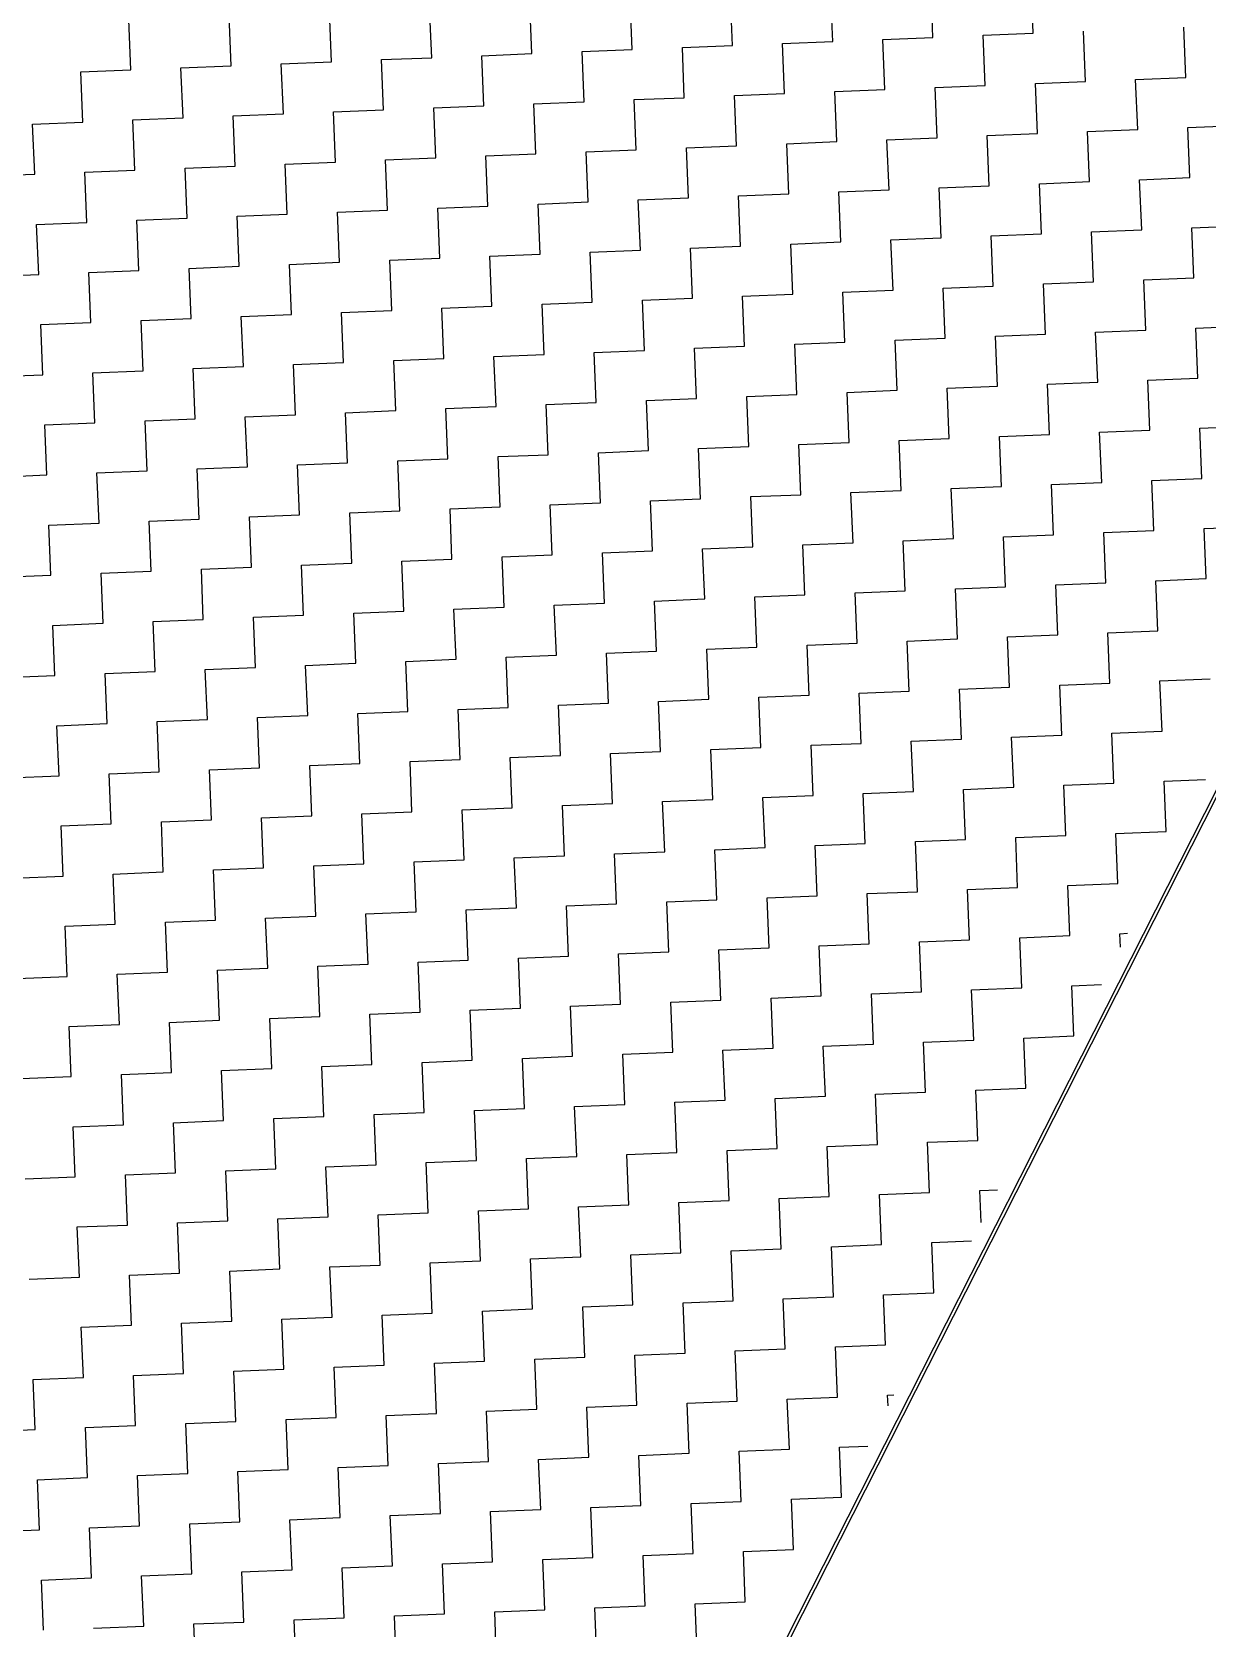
# Model space of a CAD drawing. Header units: metres. Extents: x 281802 to 284768, y 2076477 to 2081449.
# Drawn here: x 282325 to 282425.8, y 2076777.3 to 2076914.1 of the extents above; entities that cross this region are included whole.
import ezdxf

# ---------------------------------------------------------------- set-up
doc = ezdxf.new("R2010")
doc.units = ezdxf.units.M
doc.layers.add('POLY_HATCH', color=12, linetype='Continuous')
doc.layers.add('V_BOUND_LINE', color=7, linetype='Continuous')

msp = doc.modelspace()

# ---------------------------------------------------------------- linework, layer by layer
at = {"layer": 'POLY_HATCH'}
msp.add_line((282373.25, 2076743.25), (282539.94, 2077072.24), dxfattribs=at)
at = {"layer": 'POLY_HATCH', "linetype": 'Continuous'}
for p, q in [((282410.89, 2076914.02), (282410.72, 2076918.32)), ((282376.5, 2076912.63), (282376.33, 2076916.93)), ((282385.1, 2076912.98), (282384.93, 2076917.27)), ((282393.7, 2076913.32), (282393.52, 2076917.62)), ((282402.29, 2076913.67), (282402.12, 2076917.97)), ((282342.11, 2076911.23), (282341.94, 2076915.53)), ((282350.71, 2076911.58), (282350.54, 2076915.88)), ((282359.31, 2076911.93), (282359.13, 2076916.23)), ((282367.9, 2076912.28), (282367.73, 2076916.58)), ((282333.52, 2076910.88), (282333.34, 2076915.18)), ((282415.36, 2076909.9), (282415.19, 2076914.19)), ((282423.96, 2076910.24), (282423.79, 2076914.54)), ((282380.8, 2076912.8), (282385.1, 2076912.98)), ((282380.97, 2076908.5), (282380.8, 2076912.8)), ((282389.4, 2076913.15), (282393.7, 2076913.32)), ((282389.57, 2076908.85), (282389.4, 2076913.15)), ((282398, 2076913.5), (282402.29, 2076913.67)), ((282398.17, 2076909.2), (282398, 2076913.5)), ((282406.59, 2076913.85), (282410.89, 2076914.02)), ((282406.77, 2076909.55), (282406.59, 2076913.85)), ((282346.41, 2076911.41), (282350.71, 2076911.58)), ((282346.59, 2076907.11), (282346.41, 2076911.41)), ((282355.01, 2076911.76), (282359.31, 2076911.93)), ((282355.18, 2076907.46), (282355.01, 2076911.76)), ((282363.61, 2076912.1), (282367.9, 2076912.28)), ((282363.78, 2076907.81), (282363.61, 2076912.1)), ((282372.2, 2076912.45), (282376.5, 2076912.63)), ((282372.38, 2076908.15), (282372.2, 2076912.45)), ((282329.22, 2076910.71), (282333.52, 2076910.88)), ((282329.39, 2076906.41), (282329.22, 2076910.71)), ((282337.81, 2076911.06), (282342.11, 2076911.23)), ((282337.99, 2076906.76), (282337.81, 2076911.06)), ((282419.66, 2076910.07), (282423.96, 2076910.24)), ((282419.84, 2076905.77), (282419.66, 2076910.07)), ((282385.27, 2076908.68), (282389.57, 2076908.85)), ((282385.45, 2076904.38), (282385.27, 2076908.68)), ((282393.87, 2076909.02), (282398.17, 2076909.2)), ((282394.04, 2076904.73), (282393.87, 2076909.02)), ((282402.47, 2076909.37), (282406.77, 2076909.55)), ((282402.64, 2076905.07), (282402.47, 2076909.37)), ((282411.07, 2076909.72), (282415.36, 2076909.9)), ((282411.24, 2076905.42), (282411.07, 2076909.72)), ((282350.88, 2076907.28), (282355.18, 2076907.46)), ((282351.06, 2076902.98), (282350.88, 2076907.28)), ((282359.48, 2076907.63), (282363.78, 2076907.81)), ((282359.66, 2076903.33), (282359.48, 2076907.63)), ((282368.08, 2076907.98), (282372.38, 2076908.15)), ((282368.25, 2076903.68), (282368.08, 2076907.98)), ((282376.68, 2076908.33), (282380.97, 2076908.5)), ((282376.85, 2076904.03), (282376.68, 2076908.33)), ((282325.09, 2076906.24), (282329.39, 2076906.41)), ((282325.27, 2076901.94), (282325.09, 2076906.24)), ((282333.69, 2076906.59), (282337.99, 2076906.76)), ((282333.86, 2076902.29), (282333.69, 2076906.59)), ((282342.29, 2076906.93), (282346.59, 2076907.11)), ((282342.46, 2076902.64), (282342.29, 2076906.93)), ((282424.14, 2076905.95), (282428.43, 2076906.12)), ((282424.31, 2076901.65), (282424.14, 2076905.95)), ((282389.75, 2076904.55), (282394.04, 2076904.73)), ((282389.92, 2076900.25), (282389.75, 2076904.55)), ((282398.34, 2076904.9), (282402.64, 2076905.07)), ((282398.52, 2076900.6), (282398.34, 2076904.9)), ((282406.94, 2076905.25), (282411.24, 2076905.42)), ((282407.12, 2076900.95), (282406.94, 2076905.25)), ((282415.54, 2076905.6), (282419.84, 2076905.77)), ((282415.71, 2076901.3), (282415.54, 2076905.6)), ((282355.36, 2076903.16), (282359.66, 2076903.33)), ((282355.53, 2076898.86), (282355.36, 2076903.16)), ((282363.95, 2076903.51), (282368.25, 2076903.68)), ((282364.13, 2076899.21), (282363.95, 2076903.51)), ((282372.55, 2076903.86), (282376.85, 2076904.03)), ((282372.73, 2076899.56), (282372.55, 2076903.86)), ((282381.15, 2076904.2), (282385.45, 2076904.38)), ((282381.32, 2076899.9), (282381.15, 2076904.2)), ((282320.97, 2076901.77), (282325.27, 2076901.94)), ((282329.57, 2076902.11), (282333.86, 2076902.29)), ((282329.74, 2076897.81), (282329.57, 2076902.11)), ((282338.16, 2076902.46), (282342.46, 2076902.64)), ((282338.34, 2076898.16), (282338.16, 2076902.46)), ((282346.76, 2076902.81), (282351.06, 2076902.98)), ((282346.93, 2076898.51), (282346.76, 2076902.81)), ((282394.22, 2076900.43), (282398.52, 2076900.6)), ((282394.39, 2076896.13), (282394.22, 2076900.43)), ((282402.82, 2076900.78), (282407.12, 2076900.95)), ((282402.99, 2076896.48), (282402.82, 2076900.78)), ((282411.41, 2076901.12), (282415.71, 2076901.3)), ((282411.59, 2076896.83), (282411.41, 2076901.12)), ((282420.01, 2076901.47), (282424.31, 2076901.65)), ((282420.19, 2076897.17), (282420.01, 2076901.47)), ((282359.83, 2076899.03), (282364.13, 2076899.21)), ((282360, 2076894.74), (282359.83, 2076899.03)), ((282368.43, 2076899.38), (282372.73, 2076899.56)), ((282368.6, 2076895.08), (282368.43, 2076899.38)), ((282377.02, 2076899.73), (282381.32, 2076899.9)), ((282377.2, 2076895.43), (282377.02, 2076899.73)), ((282385.62, 2076900.08), (282389.92, 2076900.25)), ((282385.8, 2076895.78), (282385.62, 2076900.08)), ((282325.44, 2076897.64), (282329.74, 2076897.81)), ((282325.62, 2076893.34), (282325.44, 2076897.64)), ((282334.04, 2076897.99), (282338.34, 2076898.16)), ((282334.21, 2076893.69), (282334.04, 2076897.99)), ((282342.64, 2076898.34), (282346.93, 2076898.51)), ((282342.81, 2076894.04), (282342.64, 2076898.34)), ((282351.23, 2076898.69), (282355.53, 2076898.86)), ((282351.41, 2076894.39), (282351.23, 2076898.69)), ((282398.69, 2076896.3), (282402.99, 2076896.48)), ((282398.87, 2076892), (282398.69, 2076896.3)), ((282407.29, 2076896.65), (282411.59, 2076896.83)), ((282407.46, 2076892.35), (282407.29, 2076896.65)), ((282415.89, 2076897), (282420.19, 2076897.17)), ((282416.06, 2076892.7), (282415.89, 2076897)), ((282424.48, 2076897.35), (282428.78, 2076897.52)), ((282424.66, 2076893.05), (282424.48, 2076897.35)), ((282364.3, 2076894.91), (282368.6, 2076895.08)), ((282364.48, 2076890.61), (282364.3, 2076894.91)), ((282372.9, 2076895.26), (282377.2, 2076895.43)), ((282373.07, 2076890.96), (282372.9, 2076895.26)), ((282381.5, 2076895.61), (282385.8, 2076895.78)), ((282381.67, 2076891.31), (282381.5, 2076895.61)), ((282390.09, 2076895.95), (282394.39, 2076896.13)), ((282390.27, 2076891.66), (282390.09, 2076895.95)), ((282329.91, 2076893.52), (282334.21, 2076893.69)), ((282330.09, 2076889.22), (282329.91, 2076893.52)), ((282338.51, 2076893.86), (282342.81, 2076894.04)), ((282338.69, 2076889.57), (282338.51, 2076893.86)), ((282347.11, 2076894.21), (282351.41, 2076894.39)), ((282347.28, 2076889.91), (282347.11, 2076894.21)), ((282355.71, 2076894.56), (282360, 2076894.74)), ((282355.88, 2076890.26), (282355.71, 2076894.56)), ((282321.32, 2076893.17), (282325.62, 2076893.34)), ((282403.16, 2076892.18), (282407.46, 2076892.35)), ((282403.34, 2076887.88), (282403.16, 2076892.18)), ((282411.76, 2076892.53), (282416.06, 2076892.7)), ((282411.94, 2076888.23), (282411.76, 2076892.53)), ((282420.36, 2076892.88), (282424.66, 2076893.05)), ((282420.53, 2076888.58), (282420.36, 2076892.88)), ((282368.78, 2076890.79), (282373.07, 2076890.96)), ((282368.95, 2076886.49), (282368.78, 2076890.79)), ((282377.37, 2076891.13), (282381.67, 2076891.31)), ((282377.55, 2076886.83), (282377.37, 2076891.13)), ((282385.97, 2076891.48), (282390.27, 2076891.66)), ((282386.14, 2076887.18), (282385.97, 2076891.48)), ((282394.57, 2076891.83), (282398.87, 2076892)), ((282394.74, 2076887.53), (282394.57, 2076891.83)), ((282334.39, 2076889.39), (282338.69, 2076889.57)), ((282342.98, 2076889.74), (282347.28, 2076889.91)), ((282343.16, 2076885.44), (282342.98, 2076889.74)), ((282351.58, 2076890.09), (282355.88, 2076890.26)), ((282351.76, 2076885.79), (282351.58, 2076890.09)), ((282360.18, 2076890.44), (282364.48, 2076890.61)), ((282360.35, 2076886.14), (282360.18, 2076890.44)), ((282325.79, 2076889.04), (282330.09, 2076889.22)), ((282325.96, 2076884.74), (282325.79, 2076889.04)), ((282334.56, 2076885.09), (282334.39, 2076889.39)), ((282407.64, 2076888.05), (282411.94, 2076888.23)), ((282407.81, 2076883.76), (282407.64, 2076888.05)), ((282416.23, 2076888.4), (282420.53, 2076888.58)), ((282416.41, 2076884.1), (282416.23, 2076888.4)), ((282424.83, 2076888.75), (282429.13, 2076888.93)), ((282425.01, 2076884.45), (282424.83, 2076888.75)), ((282373.25, 2076886.66), (282377.55, 2076886.83)), ((282373.42, 2076882.36), (282373.25, 2076886.66)), ((282381.85, 2076887.01), (282386.14, 2076887.18)), ((282382.02, 2076882.71), (282381.85, 2076887.01)), ((282390.44, 2076887.36), (282394.74, 2076887.53)), ((282390.62, 2076883.06), (282390.44, 2076887.36)), ((282399.04, 2076887.71), (282403.34, 2076887.88)), ((282399.21, 2076883.41), (282399.04, 2076887.71)), ((282338.86, 2076885.27), (282343.16, 2076885.44)), ((282347.46, 2076885.62), (282351.76, 2076885.79)), ((282347.63, 2076881.32), (282347.46, 2076885.62)), ((282356.05, 2076885.96), (282360.35, 2076886.14)), ((282356.23, 2076881.67), (282356.05, 2076885.96)), ((282364.65, 2076886.31), (282368.95, 2076886.49)), ((282364.83, 2076882.01), (282364.65, 2076886.31)), ((282321.67, 2076884.57), (282325.96, 2076884.74)), ((282330.26, 2076884.92), (282334.56, 2076885.09)), ((282330.44, 2076880.62), (282330.26, 2076884.92)), ((282339.03, 2076880.97), (282338.86, 2076885.27)), ((282412.11, 2076883.93), (282416.41, 2076884.1)), ((282412.28, 2076879.63), (282412.11, 2076883.93)), ((282420.71, 2076884.28), (282425.01, 2076884.45)), ((282420.88, 2076879.98), (282420.71, 2076884.28)), ((282377.72, 2076882.54), (282382.02, 2076882.71)), ((282386.32, 2076882.88), (282390.62, 2076883.06)), ((282386.49, 2076878.59), (282386.32, 2076882.88)), ((282394.92, 2076883.23), (282399.21, 2076883.41)), ((282395.09, 2076878.93), (282394.92, 2076883.23)), ((282403.51, 2076883.58), (282407.81, 2076883.76)), ((282403.69, 2076879.28), (282403.51, 2076883.58)), ((282343.33, 2076881.14), (282347.63, 2076881.32)), ((282351.93, 2076881.49), (282356.23, 2076881.67)), ((282352.1, 2076877.19), (282351.93, 2076881.49)), ((282360.53, 2076881.84), (282364.83, 2076882.01)), ((282360.7, 2076877.54), (282360.53, 2076881.84)), ((282369.12, 2076882.19), (282373.42, 2076882.36)), ((282369.3, 2076877.89), (282369.12, 2076882.19)), ((282377.9, 2076878.24), (282377.72, 2076882.54)), ((282326.14, 2076880.45), (282330.44, 2076880.62)), ((282326.31, 2076876.15), (282326.14, 2076880.45)), ((282334.74, 2076880.79), (282339.03, 2076880.97)), ((282334.91, 2076876.5), (282334.74, 2076880.79)), ((282343.51, 2076876.84), (282343.33, 2076881.14)), ((282416.58, 2076879.81), (282420.88, 2076879.98)), ((282425.18, 2076880.15), (282429.48, 2076880.33)), ((282425.35, 2076875.86), (282425.18, 2076880.15)), ((282382.19, 2076878.41), (282386.49, 2076878.59)), ((282390.79, 2076878.76), (282395.09, 2076878.93)), ((282390.97, 2076874.46), (282390.79, 2076878.76)), ((282399.39, 2076879.11), (282403.69, 2076879.28)), ((282399.56, 2076874.81), (282399.39, 2076879.11)), ((282407.99, 2076879.46), (282412.28, 2076879.63)), ((282408.16, 2076875.16), (282407.99, 2076879.46)), ((282416.76, 2076875.51), (282416.58, 2076879.81)), ((282347.81, 2076877.02), (282352.1, 2076877.19)), ((282356.4, 2076877.37), (282360.7, 2076877.54)), ((282356.58, 2076873.07), (282356.4, 2076877.37)), ((282365, 2076877.72), (282369.3, 2076877.89)), ((282365.17, 2076873.42), (282365, 2076877.72)), ((282373.6, 2076878.06), (282377.9, 2076878.24)), ((282373.77, 2076873.76), (282373.6, 2076878.06)), ((282382.37, 2076874.11), (282382.19, 2076878.41)), ((282322.01, 2076875.97), (282326.31, 2076876.15)), ((282330.61, 2076876.32), (282334.91, 2076876.5)), ((282330.79, 2076872.02), (282330.61, 2076876.32)), ((282339.21, 2076876.67), (282343.51, 2076876.84)), ((282339.38, 2076872.37), (282339.21, 2076876.67)), ((282347.98, 2076872.72), (282347.81, 2076877.02)), ((282421.06, 2076875.68), (282425.35, 2076875.86)), ((282386.67, 2076874.29), (282390.97, 2076874.46)), ((282395.26, 2076874.64), (282399.56, 2076874.81)), ((282395.44, 2076870.34), (282395.26, 2076874.64)), ((282403.86, 2076874.98), (282408.16, 2076875.16)), ((282404.04, 2076870.69), (282403.86, 2076874.98)), ((282412.46, 2076875.33), (282416.76, 2076875.51)), ((282412.63, 2076871.03), (282412.46, 2076875.33)), ((282421.23, 2076871.38), (282421.06, 2076875.68)), ((282352.28, 2076872.89), (282356.58, 2076873.07)), ((282360.88, 2076873.24), (282365.17, 2076873.42)), ((282361.05, 2076868.94), (282360.88, 2076873.24)), ((282369.47, 2076873.59), (282373.77, 2076873.76)), ((282369.65, 2076869.29), (282369.47, 2076873.59)), ((282378.07, 2076873.94), (282382.37, 2076874.11)), ((282378.24, 2076869.64), (282378.07, 2076873.94)), ((282386.84, 2076869.99), (282386.67, 2076874.29)), ((282326.49, 2076871.85), (282330.79, 2076872.02)), ((282326.66, 2076867.55), (282326.49, 2076871.85)), ((282335.08, 2076872.2), (282339.38, 2076872.37)), ((282335.26, 2076867.9), (282335.08, 2076872.2)), ((282343.68, 2076872.55), (282347.98, 2076872.72)), ((282343.86, 2076868.25), (282343.68, 2076872.55)), ((282352.45, 2076868.6), (282352.28, 2076872.89)), ((282425.53, 2076871.56), (282429.83, 2076871.73)), ((282391.14, 2076870.16), (282395.44, 2076870.34)), ((282399.74, 2076870.51), (282404.04, 2076870.69)), ((282399.91, 2076866.21), (282399.74, 2076870.51)), ((282408.33, 2076870.86), (282412.63, 2076871.03)), ((282408.51, 2076866.56), (282408.33, 2076870.86)), ((282416.93, 2076871.21), (282421.23, 2076871.38)), ((282417.11, 2076866.91), (282416.93, 2076871.21)), ((282425.7, 2076867.26), (282425.53, 2076871.56)), ((282356.75, 2076868.77), (282361.05, 2076868.94)), ((282365.35, 2076869.12), (282369.65, 2076869.29)), ((282365.52, 2076864.82), (282365.35, 2076869.12)), ((282373.95, 2076869.47), (282378.24, 2076869.64)), ((282374.12, 2076865.17), (282373.95, 2076869.47)), ((282382.54, 2076869.81), (282386.84, 2076869.99)), ((282382.72, 2076865.52), (282382.54, 2076869.81)), ((282391.31, 2076865.86), (282391.14, 2076870.16)), ((282322.36, 2076867.38), (282326.66, 2076867.55)), ((282330.96, 2076867.72), (282335.26, 2076867.9)), ((282331.13, 2076863.43), (282330.96, 2076867.72)), ((282339.56, 2076868.07), (282343.86, 2076868.25)), ((282339.73, 2076863.77), (282339.56, 2076868.07)), ((282348.15, 2076868.42), (282352.45, 2076868.6)), ((282348.33, 2076864.12), (282348.15, 2076868.42)), ((282356.93, 2076864.47), (282356.75, 2076868.77)), ((282395.61, 2076866.04), (282399.91, 2076866.21)), ((282404.21, 2076866.39), (282408.51, 2076866.56)), ((282404.38, 2076862.09), (282404.21, 2076866.39)), ((282412.81, 2076866.74), (282417.11, 2076866.91)), ((282412.98, 2076862.44), (282412.81, 2076866.74)), ((282421.4, 2076867.08), (282425.7, 2076867.26)), ((282421.58, 2076862.79), (282421.4, 2076867.08)), ((282361.22, 2076864.65), (282365.52, 2076864.82)), ((282369.82, 2076864.99), (282374.12, 2076865.17)), ((282370, 2076860.69), (282369.82, 2076864.99)), ((282378.42, 2076865.34), (282382.72, 2076865.52)), ((282378.59, 2076861.04), (282378.42, 2076865.34)), ((282387.02, 2076865.69), (282391.31, 2076865.86)), ((282387.19, 2076861.39), (282387.02, 2076865.69)), ((282395.79, 2076861.74), (282395.61, 2076866.04)), ((282326.83, 2076863.25), (282331.13, 2076863.43)), ((282335.43, 2076863.6), (282339.73, 2076863.77)), ((282335.61, 2076859.3), (282335.43, 2076863.6)), ((282344.03, 2076863.95), (282348.33, 2076864.12)), ((282344.2, 2076859.65), (282344.03, 2076863.95)), ((282352.63, 2076864.3), (282356.93, 2076864.47)), ((282352.8, 2076860), (282352.63, 2076864.3)), ((282361.4, 2076860.35), (282361.22, 2076864.65)), ((282327.01, 2076858.95), (282326.83, 2076863.25)), ((282400.09, 2076861.91), (282404.38, 2076862.09)), ((282408.68, 2076862.26), (282412.98, 2076862.44)), ((282408.86, 2076857.96), (282408.68, 2076862.26)), ((282417.28, 2076862.61), (282421.58, 2076862.79)), ((282417.45, 2076858.31), (282417.28, 2076862.61)), ((282365.7, 2076860.52), (282370, 2076860.69)), ((282374.29, 2076860.87), (282378.59, 2076861.04)), ((282374.47, 2076856.57), (282374.29, 2076860.87)), ((282382.89, 2076861.22), (282387.19, 2076861.39)), ((282383.07, 2076856.92), (282382.89, 2076861.22)), ((282391.49, 2076861.57), (282395.79, 2076861.74)), ((282391.66, 2076857.27), (282391.49, 2076861.57)), ((282400.26, 2076857.62), (282400.09, 2076861.91)), ((282331.31, 2076859.13), (282335.61, 2076859.3)), ((282339.9, 2076859.48), (282344.2, 2076859.65)), ((282340.08, 2076855.18), (282339.9, 2076859.48)), ((282348.5, 2076859.82), (282352.8, 2076860)), ((282348.68, 2076855.53), (282348.5, 2076859.82)), ((282357.1, 2076860.17), (282361.4, 2076860.35)), ((282357.27, 2076855.87), (282357.1, 2076860.17)), ((282365.87, 2076856.22), (282365.7, 2076860.52)), ((282322.71, 2076858.78), (282327.01, 2076858.95)), ((282331.48, 2076854.83), (282331.31, 2076859.13)), ((282404.56, 2076857.79), (282408.86, 2076857.96)), ((282413.16, 2076858.14), (282417.45, 2076858.31)), ((282413.33, 2076853.84), (282413.16, 2076858.14)), ((282421.75, 2076858.49), (282426.05, 2076858.66)), ((282421.93, 2076854.19), (282421.75, 2076858.49)), ((282370.17, 2076856.4), (282374.47, 2076856.57)), ((282378.77, 2076856.74), (282383.07, 2076856.92)), ((282378.94, 2076852.45), (282378.77, 2076856.74)), ((282387.36, 2076857.09), (282391.66, 2076857.27)), ((282387.54, 2076852.79), (282387.36, 2076857.09)), ((282395.96, 2076857.44), (282400.26, 2076857.62)), ((282396.14, 2076853.14), (282395.96, 2076857.44)), ((282404.73, 2076853.49), (282404.56, 2076857.79)), ((282344.38, 2076855.35), (282348.68, 2076855.53)), ((282344.55, 2076851.05), (282344.38, 2076855.35)), ((282352.97, 2076855.7), (282357.27, 2076855.87)), ((282353.15, 2076851.4), (282352.97, 2076855.7)), ((282361.57, 2076856.05), (282365.87, 2076856.22)), ((282361.75, 2076851.75), (282361.57, 2076856.05)), ((282370.34, 2076852.1), (282370.17, 2076856.4)), ((282327.18, 2076854.65), (282331.48, 2076854.83)), ((282327.36, 2076850.36), (282327.18, 2076854.65)), ((282335.78, 2076855), (282340.08, 2076855.18)), ((282335.95, 2076850.7), (282335.78, 2076855)), ((282409.03, 2076853.67), (282413.33, 2076853.84)), ((282417.63, 2076854.01), (282421.93, 2076854.19)), ((282417.8, 2076849.72), (282417.63, 2076854.01)), ((282374.64, 2076852.27), (282378.94, 2076852.45)), ((282383.24, 2076852.62), (282387.54, 2076852.79)), ((282383.41, 2076848.32), (282383.24, 2076852.62)), ((282391.84, 2076852.97), (282396.14, 2076853.14)), ((282392.01, 2076848.67), (282391.84, 2076852.97)), ((282400.43, 2076853.32), (282404.73, 2076853.49)), ((282400.61, 2076849.02), (282400.43, 2076853.32)), ((282409.21, 2076849.37), (282409.03, 2076853.67)), ((282348.85, 2076851.23), (282353.15, 2076851.4)), ((282349.02, 2076846.93), (282348.85, 2076851.23)), ((282357.45, 2076851.58), (282361.75, 2076851.75)), ((282357.62, 2076847.28), (282357.45, 2076851.58)), ((282366.04, 2076851.92), (282370.34, 2076852.1)), ((282366.22, 2076847.62), (282366.04, 2076851.92)), ((282374.82, 2076847.97), (282374.64, 2076852.27)), ((282323.06, 2076850.18), (282327.36, 2076850.36)), ((282331.66, 2076850.53), (282335.95, 2076850.7)), ((282331.83, 2076846.23), (282331.66, 2076850.53)), ((282340.25, 2076850.88), (282344.55, 2076851.05)), ((282340.43, 2076846.58), (282340.25, 2076850.88)), ((282413.5, 2076849.54), (282417.8, 2076849.72)), ((282422.1, 2076849.89), (282425.65, 2076850.03)), ((282422.28, 2076845.59), (282422.1, 2076849.89)), ((282387.71, 2076848.5), (282392.01, 2076848.67)), ((282387.89, 2076844.2), (282387.71, 2076848.5)), ((282396.31, 2076848.84), (282400.61, 2076849.02)), ((282396.48, 2076844.55), (282396.31, 2076848.84)), ((282404.91, 2076849.19), (282409.21, 2076849.37)), ((282405.08, 2076844.89), (282404.91, 2076849.19)), ((282413.68, 2076845.24), (282413.5, 2076849.54)), ((282353.32, 2076847.1), (282357.62, 2076847.28)), ((282353.5, 2076842.8), (282353.32, 2076847.1)), ((282361.92, 2076847.45), (282366.22, 2076847.62)), ((282362.09, 2076843.15), (282361.92, 2076847.45)), ((282370.52, 2076847.8), (282374.82, 2076847.97)), ((282370.69, 2076843.5), (282370.52, 2076847.8)), ((282379.11, 2076848.15), (282383.41, 2076848.32)), ((282379.29, 2076843.85), (282379.11, 2076848.15)), ((282327.53, 2076846.06), (282331.83, 2076846.23)), ((282327.71, 2076841.76), (282327.53, 2076846.06)), ((282336.13, 2076846.41), (282340.43, 2076846.58)), ((282336.3, 2076842.11), (282336.13, 2076846.41)), ((282344.73, 2076846.75), (282349.02, 2076846.93)), ((282344.9, 2076842.46), (282344.73, 2076846.75)), ((282392.18, 2076844.37), (282396.48, 2076844.55)), ((282392.36, 2076840.07), (282392.18, 2076844.37)), ((282400.78, 2076844.72), (282405.08, 2076844.89)), ((282400.96, 2076840.42), (282400.78, 2076844.72)), ((282409.38, 2076845.07), (282413.68, 2076845.24)), ((282409.55, 2076840.77), (282409.38, 2076845.07)), ((282417.98, 2076845.42), (282422.28, 2076845.59)), ((282418.15, 2076841.12), (282417.98, 2076845.42)), ((282357.8, 2076842.98), (282362.09, 2076843.15)), ((282357.97, 2076838.68), (282357.8, 2076842.98)), ((282366.39, 2076843.33), (282370.69, 2076843.5)), ((282366.57, 2076839.03), (282366.39, 2076843.33)), ((282374.99, 2076843.67), (282379.29, 2076843.85)), ((282375.16, 2076839.38), (282374.99, 2076843.67)), ((282383.59, 2076844.02), (282387.89, 2076844.2)), ((282383.76, 2076839.72), (282383.59, 2076844.02)), ((282323.41, 2076841.58), (282327.71, 2076841.76)), ((282332, 2076841.93), (282336.3, 2076842.11)), ((282332.18, 2076837.63), (282332, 2076841.93)), ((282340.6, 2076842.28), (282344.9, 2076842.46)), ((282340.78, 2076837.98), (282340.6, 2076842.28)), ((282349.2, 2076842.63), (282353.5, 2076842.8)), ((282349.37, 2076838.33), (282349.2, 2076842.63)), ((282396.66, 2076840.25), (282400.96, 2076840.42)), ((282396.83, 2076835.95), (282396.66, 2076840.25)), ((282405.25, 2076840.6), (282409.55, 2076840.77)), ((282405.43, 2076836.3), (282405.25, 2076840.6)), ((282413.85, 2076840.94), (282418.15, 2076841.12)), ((282414.03, 2076836.65), (282413.85, 2076840.94)), ((282362.27, 2076838.85), (282366.57, 2076839.03)), ((282362.44, 2076834.55), (282362.27, 2076838.85)), ((282370.87, 2076839.2), (282375.16, 2076839.38)), ((282371.04, 2076834.9), (282370.87, 2076839.2)), ((282379.46, 2076839.55), (282383.76, 2076839.72)), ((282379.64, 2076835.25), (282379.46, 2076839.55)), ((282388.06, 2076839.9), (282392.36, 2076840.07)), ((282388.23, 2076835.6), (282388.06, 2076839.9)), ((282327.88, 2076837.46), (282332.18, 2076837.63)), ((282328.05, 2076833.16), (282327.88, 2076837.46)), ((282336.48, 2076837.81), (282340.78, 2076837.98)), ((282336.65, 2076833.51), (282336.48, 2076837.81)), ((282345.07, 2076838.16), (282349.37, 2076838.33)), ((282345.25, 2076833.86), (282345.07, 2076838.16)), ((282353.67, 2076838.51), (282357.97, 2076838.68)), ((282353.85, 2076834.21), (282353.67, 2076838.51)), ((282401.13, 2076836.12), (282405.43, 2076836.3)), ((282401.3, 2076831.82), (282401.13, 2076836.12)), ((282409.73, 2076836.47), (282414.03, 2076836.65)), ((282409.9, 2076832.17), (282409.73, 2076836.47)), ((282418.32, 2076836.82), (282418.97, 2076836.85)), ((282418.37, 2076835.67), (282418.32, 2076836.82)), ((282366.74, 2076834.73), (282371.04, 2076834.9)), ((282366.92, 2076830.43), (282366.74, 2076834.73)), ((282375.34, 2076835.08), (282379.64, 2076835.25)), ((282375.51, 2076830.78), (282375.34, 2076835.08)), ((282383.94, 2076835.43), (282388.23, 2076835.6)), ((282384.11, 2076831.13), (282383.94, 2076835.43)), ((282392.53, 2076835.77), (282396.83, 2076835.95)), ((282392.71, 2076831.48), (282392.53, 2076835.77)), ((282332.35, 2076833.34), (282336.65, 2076833.51)), ((282332.53, 2076829.04), (282332.35, 2076833.34)), ((282340.95, 2076833.68), (282345.25, 2076833.86)), ((282341.12, 2076829.39), (282340.95, 2076833.68)), ((282349.55, 2076834.03), (282353.85, 2076834.21)), ((282349.72, 2076829.73), (282349.55, 2076834.03)), ((282358.14, 2076834.38), (282362.44, 2076834.55)), ((282358.32, 2076830.08), (282358.14, 2076834.38)), ((282323.76, 2076832.99), (282328.05, 2076833.16)), ((282405.6, 2076832), (282409.9, 2076832.17)), ((282405.78, 2076827.7), (282405.6, 2076832)), ((282414.2, 2076832.35), (282416.74, 2076832.45)), ((282414.37, 2076828.05), (282414.2, 2076832.35)), ((282371.21, 2076830.6), (282375.51, 2076830.78)), ((282371.39, 2076826.31), (282371.21, 2076830.6)), ((282379.81, 2076830.95), (282384.11, 2076831.13)), ((282379.99, 2076826.65), (282379.81, 2076830.95)), ((282388.41, 2076831.3), (282392.71, 2076831.48)), ((282388.58, 2076827), (282388.41, 2076831.3)), ((282397.01, 2076831.65), (282401.3, 2076831.82)), ((282397.18, 2076827.35), (282397.01, 2076831.65)), ((282336.83, 2076829.21), (282341.12, 2076829.39)), ((282337, 2076824.91), (282336.83, 2076829.21)), ((282345.42, 2076829.56), (282349.72, 2076829.73)), ((282345.6, 2076825.26), (282345.42, 2076829.56)), ((282354.02, 2076829.91), (282358.32, 2076830.08)), ((282354.19, 2076825.61), (282354.02, 2076829.91)), ((282362.62, 2076830.26), (282366.92, 2076830.43)), ((282362.79, 2076825.96), (282362.62, 2076830.26)), ((282328.23, 2076828.86), (282332.53, 2076829.04)), ((282328.4, 2076824.56), (282328.23, 2076828.86)), ((282410.08, 2076827.87), (282414.37, 2076828.05)), ((282410.25, 2076823.58), (282410.08, 2076827.87)), ((282375.69, 2076826.48), (282379.99, 2076826.65)), ((282375.86, 2076822.18), (282375.69, 2076826.48)), ((282384.28, 2076826.83), (282388.58, 2076827)), ((282384.46, 2076822.53), (282384.28, 2076826.83)), ((282392.88, 2076827.18), (282397.18, 2076827.35)), ((282393.06, 2076822.88), (282392.88, 2076827.18)), ((282401.48, 2076827.53), (282405.78, 2076827.7)), ((282401.65, 2076823.23), (282401.48, 2076827.53)), ((282341.3, 2076825.09), (282345.6, 2076825.26)), ((282341.47, 2076820.79), (282341.3, 2076825.09)), ((282349.9, 2076825.44), (282354.19, 2076825.61)), ((282350.07, 2076821.14), (282349.9, 2076825.44)), ((282358.49, 2076825.78), (282362.79, 2076825.96)), ((282358.67, 2076821.48), (282358.49, 2076825.78)), ((282367.09, 2076826.13), (282371.39, 2076826.31)), ((282367.26, 2076821.83), (282367.09, 2076826.13)), ((282324.1, 2076824.39), (282328.4, 2076824.56)), ((282332.7, 2076824.74), (282337, 2076824.91)), ((282332.88, 2076820.44), (282332.7, 2076824.74)), ((282380.16, 2076822.36), (282384.46, 2076822.53)), ((282380.33, 2076818.06), (282380.16, 2076822.36)), ((282388.76, 2076822.7), (282393.06, 2076822.88)), ((282388.93, 2076818.41), (282388.76, 2076822.7)), ((282397.35, 2076823.05), (282401.65, 2076823.23)), ((282397.53, 2076818.75), (282397.35, 2076823.05)), ((282405.95, 2076823.4), (282410.25, 2076823.58)), ((282406.13, 2076819.1), (282405.95, 2076823.4)), ((282345.77, 2076820.96), (282350.07, 2076821.14)), ((282354.37, 2076821.31), (282358.67, 2076821.48)), ((282354.54, 2076817.01), (282354.37, 2076821.31)), ((282362.97, 2076821.66), (282367.26, 2076821.83)), ((282363.14, 2076817.36), (282362.97, 2076821.66)), ((282371.56, 2076822.01), (282375.86, 2076822.18)), ((282371.74, 2076817.71), (282371.56, 2076822.01)), ((282328.58, 2076820.27), (282332.88, 2076820.44)), ((282328.75, 2076815.97), (282328.58, 2076820.27)), ((282337.17, 2076820.61), (282341.47, 2076820.79)), ((282337.35, 2076816.32), (282337.17, 2076820.61)), ((282345.95, 2076816.66), (282345.77, 2076820.96)), ((282384.63, 2076818.23), (282388.93, 2076818.41)), ((282384.81, 2076813.93), (282384.63, 2076818.23)), ((282393.23, 2076818.58), (282397.53, 2076818.75)), ((282393.4, 2076814.28), (282393.23, 2076818.58)), ((282401.83, 2076818.93), (282406.13, 2076819.1)), ((282402, 2076814.63), (282401.83, 2076818.93)), ((282350.24, 2076816.84), (282354.54, 2076817.01)), ((282358.84, 2076817.19), (282363.14, 2076817.36)), ((282359.02, 2076812.89), (282358.84, 2076817.19)), ((282367.44, 2076817.53), (282371.74, 2076817.71)), ((282367.61, 2076813.24), (282367.44, 2076817.53)), ((282376.04, 2076817.88), (282380.33, 2076818.06)), ((282376.21, 2076813.58), (282376.04, 2076817.88)), ((282324.45, 2076815.79), (282328.75, 2076815.97)), ((282333.05, 2076816.14), (282337.35, 2076816.32)), ((282333.22, 2076811.84), (282333.05, 2076816.14)), ((282341.65, 2076816.49), (282345.95, 2076816.66)), ((282341.82, 2076812.19), (282341.65, 2076816.49)), ((282350.42, 2076812.54), (282350.24, 2076816.84)), ((282389.11, 2076814.11), (282393.4, 2076814.28)), ((282397.7, 2076814.46), (282402, 2076814.63)), ((282397.88, 2076810.16), (282397.7, 2076814.46)), ((282406.3, 2076814.8), (282407.83, 2076814.87)), ((282406.41, 2076812.06), (282406.3, 2076814.8)), ((282354.72, 2076812.71), (282359.02, 2076812.89)), ((282363.31, 2076813.06), (282367.61, 2076813.24)), ((282363.49, 2076808.76), (282363.31, 2076813.06)), ((282371.91, 2076813.41), (282376.21, 2076813.58)), ((282372.09, 2076809.11), (282371.91, 2076813.41)), ((282380.51, 2076813.76), (282384.81, 2076813.93)), ((282380.68, 2076809.46), (282380.51, 2076813.76)), ((282389.28, 2076809.81), (282389.11, 2076814.11)), ((282328.92, 2076811.67), (282333.22, 2076811.84)), ((282329.1, 2076807.37), (282328.92, 2076811.67)), ((282337.52, 2076812.02), (282341.82, 2076812.19)), ((282337.7, 2076807.72), (282337.52, 2076812.02)), ((282346.12, 2076812.37), (282350.42, 2076812.54)), ((282346.29, 2076808.07), (282346.12, 2076812.37)), ((282354.89, 2076808.41), (282354.72, 2076812.71)), ((282393.58, 2076809.98), (282397.88, 2076810.16)), ((282402.18, 2076810.33), (282405.6, 2076810.47)), ((282402.35, 2076806.03), (282402.18, 2076810.33)), ((282359.19, 2076808.59), (282363.49, 2076808.76)), ((282367.79, 2076808.94), (282372.09, 2076809.11)), ((282367.96, 2076804.64), (282367.79, 2076808.94)), ((282376.38, 2076809.29), (282380.68, 2076809.46)), ((282376.56, 2076804.99), (282376.38, 2076809.29)), ((282384.98, 2076809.63), (282389.28, 2076809.81)), ((282385.16, 2076805.34), (282384.98, 2076809.63)), ((282393.75, 2076805.68), (282393.58, 2076809.98)), ((282324.8, 2076807.2), (282329.1, 2076807.37)), ((282333.4, 2076807.54), (282337.7, 2076807.72)), ((282333.57, 2076803.25), (282333.4, 2076807.54)), ((282341.99, 2076807.89), (282346.29, 2076808.07)), ((282342.17, 2076803.59), (282341.99, 2076807.89)), ((282350.59, 2076808.24), (282354.89, 2076808.41)), ((282350.77, 2076803.94), (282350.59, 2076808.24)), ((282359.36, 2076804.29), (282359.19, 2076808.59)), ((282398.05, 2076805.86), (282402.35, 2076806.03)), ((282363.66, 2076804.46), (282367.96, 2076804.64)), ((282372.26, 2076804.81), (282376.56, 2076804.99)), ((282372.43, 2076800.51), (282372.26, 2076804.81)), ((282380.86, 2076805.16), (282385.16, 2076805.34)), ((282381.03, 2076800.86), (282380.86, 2076805.16)), ((282389.45, 2076805.51), (282393.75, 2076805.68)), ((282389.63, 2076801.21), (282389.45, 2076805.51)), ((282398.23, 2076801.56), (282398.05, 2076805.86)), ((282329.27, 2076803.07), (282333.57, 2076803.25)), ((282337.87, 2076803.42), (282342.17, 2076803.59)), ((282338.04, 2076799.12), (282337.87, 2076803.42)), ((282346.47, 2076803.77), (282350.77, 2076803.94)), ((282346.64, 2076799.47), (282346.47, 2076803.77)), ((282355.06, 2076804.12), (282359.36, 2076804.29)), ((282355.24, 2076799.82), (282355.06, 2076804.12)), ((282363.84, 2076800.17), (282363.66, 2076804.46)), ((282329.45, 2076798.77), (282329.27, 2076803.07)), ((282368.14, 2076800.34), (282372.43, 2076800.51)), ((282376.73, 2076800.69), (282381.03, 2076800.86)), ((282376.91, 2076796.39), (282376.73, 2076800.69)), ((282385.33, 2076801.04), (282389.63, 2076801.21)), ((282385.5, 2076796.74), (282385.33, 2076801.04)), ((282393.93, 2076801.39), (282398.23, 2076801.56)), ((282394.1, 2076797.09), (282393.93, 2076801.39)), ((282333.75, 2076798.95), (282338.04, 2076799.12)), ((282342.34, 2076799.3), (282346.64, 2076799.47)), ((282342.52, 2076795), (282342.34, 2076799.3)), ((282350.94, 2076799.64), (282355.24, 2076799.82)), ((282351.11, 2076795.34), (282350.94, 2076799.64)), ((282359.54, 2076799.99), (282363.84, 2076800.17)), ((282359.71, 2076795.69), (282359.54, 2076799.99)), ((282368.31, 2076796.04), (282368.14, 2076800.34)), ((282325.15, 2076798.6), (282329.45, 2076798.77)), ((282325.32, 2076794.3), (282325.15, 2076798.6)), ((282333.92, 2076794.65), (282333.75, 2076798.95)), ((282372.61, 2076796.22), (282376.91, 2076796.39)), ((282381.21, 2076796.56), (282385.5, 2076796.74)), ((282381.38, 2076792.27), (282381.21, 2076796.56)), ((282389.8, 2076796.91), (282394.1, 2076797.09)), ((282389.98, 2076792.61), (282389.8, 2076796.91)), ((282398.4, 2076797.26), (282398.92, 2076797.28)), ((282398.44, 2076796.33), (282398.4, 2076797.26)), ((282338.22, 2076794.82), (282342.52, 2076795)), ((282346.82, 2076795.17), (282351.11, 2076795.34)), ((282346.99, 2076790.87), (282346.82, 2076795.17)), ((282355.41, 2076795.52), (282359.71, 2076795.69)), ((282355.59, 2076791.22), (282355.41, 2076795.52)), ((282364.01, 2076795.87), (282368.31, 2076796.04)), ((282364.18, 2076791.57), (282364.01, 2076795.87)), ((282372.78, 2076791.92), (282372.61, 2076796.22)), ((282321.02, 2076794.13), (282325.32, 2076794.3)), ((282329.62, 2076794.47), (282333.92, 2076794.65)), ((282329.8, 2076790.18), (282329.62, 2076794.47)), ((282338.39, 2076790.52), (282338.22, 2076794.82)), ((282377.08, 2076792.09), (282381.38, 2076792.27)), ((282385.68, 2076792.44), (282389.98, 2076792.61)), ((282385.85, 2076788.14), (282385.68, 2076792.44)), ((282394.28, 2076792.79), (282396.69, 2076792.89)), ((282394.45, 2076788.49), (282394.28, 2076792.79)), ((282342.69, 2076790.7), (282346.99, 2076790.87)), ((282351.29, 2076791.05), (282355.59, 2076791.22)), ((282351.46, 2076786.75), (282351.29, 2076791.05)), ((282359.89, 2076791.39), (282364.18, 2076791.57)), ((282360.06, 2076787.1), (282359.89, 2076791.39)), ((282368.48, 2076791.74), (282372.78, 2076791.92)), ((282368.66, 2076787.44), (282368.48, 2076791.74)), ((282377.25, 2076787.79), (282377.08, 2076792.09)), ((282325.5, 2076790), (282329.8, 2076790.18)), ((282325.67, 2076785.7), (282325.5, 2076790)), ((282334.09, 2076790.35), (282338.39, 2076790.52)), ((282334.27, 2076786.05), (282334.09, 2076790.35)), ((282342.87, 2076786.4), (282342.69, 2076790.7)), ((282381.55, 2076787.97), (282385.85, 2076788.14)), ((282390.15, 2076788.32), (282394.45, 2076788.49)), ((282390.32, 2076784.02), (282390.15, 2076788.32)), ((282355.76, 2076786.92), (282360.06, 2076787.1)), ((282355.94, 2076782.62), (282355.76, 2076786.92)), ((282364.36, 2076787.27), (282368.66, 2076787.44)), ((282364.53, 2076782.97), (282364.36, 2076787.27)), ((282372.96, 2076787.62), (282377.25, 2076787.79)), ((282373.13, 2076783.32), (282372.96, 2076787.62)), ((282381.73, 2076783.67), (282381.55, 2076787.97)), ((282321.37, 2076785.53), (282325.67, 2076785.7)), ((282329.97, 2076785.88), (282334.27, 2076786.05)), ((282330.14, 2076781.58), (282329.97, 2076785.88)), ((282338.57, 2076786.23), (282342.87, 2076786.4)), ((282338.74, 2076781.93), (282338.57, 2076786.23)), ((282347.16, 2076786.57), (282351.46, 2076786.75)), ((282347.34, 2076782.27), (282347.16, 2076786.57)), ((282386.03, 2076783.84), (282390.32, 2076784.02)), ((282360.23, 2076782.8), (282364.53, 2076782.97)), ((282360.41, 2076778.5), (282360.23, 2076782.8)), ((282368.83, 2076783.15), (282373.13, 2076783.32)), ((282369.01, 2076778.85), (282368.83, 2076783.15)), ((282377.43, 2076783.49), (282381.73, 2076783.67)), ((282377.6, 2076779.2), (282377.43, 2076783.49)), ((282386.2, 2076779.54), (282386.03, 2076783.84)), ((282325.85, 2076781.4), (282330.14, 2076781.58)), ((282326.02, 2076777.11), (282325.85, 2076781.4)), ((282334.44, 2076781.75), (282338.74, 2076781.93)), ((282334.62, 2076777.45), (282334.44, 2076781.75)), ((282343.04, 2076782.1), (282347.34, 2076782.27)), ((282343.21, 2076777.8), (282343.04, 2076782.1)), ((282351.64, 2076782.45), (282355.94, 2076782.62)), ((282351.81, 2076778.15), (282351.64, 2076782.45)), ((282364.71, 2076778.67), (282369.01, 2076778.85)), ((282364.88, 2076774.37), (282364.71, 2076778.67)), ((282373.3, 2076779.02), (282377.6, 2076779.2)), ((282373.48, 2076774.72), (282373.3, 2076779.02)), ((282381.9, 2076779.37), (282386.2, 2076779.54)), ((282382.08, 2076775.07), (282381.9, 2076779.37)), ((282330.32, 2076777.28), (282334.62, 2076777.45)), ((282338.92, 2076777.63), (282343.21, 2076777.8)), ((282339.09, 2076773.33), (282338.92, 2076777.63)), ((282347.51, 2076777.98), (282351.81, 2076778.15)), ((282347.69, 2076773.68), (282347.51, 2076777.98)), ((282356.11, 2076778.32), (282360.41, 2076778.5)), ((282356.28, 2076774.03), (282356.11, 2076778.32))]:
    msp.add_line(p, q, dxfattribs=at)
at = {"layer": 'V_BOUND_LINE'}
msp.add_line((282372.83, 2076743.02), (282539.52, 2077072.01), dxfattribs=at)

doc.saveas('drawing.dxf')
